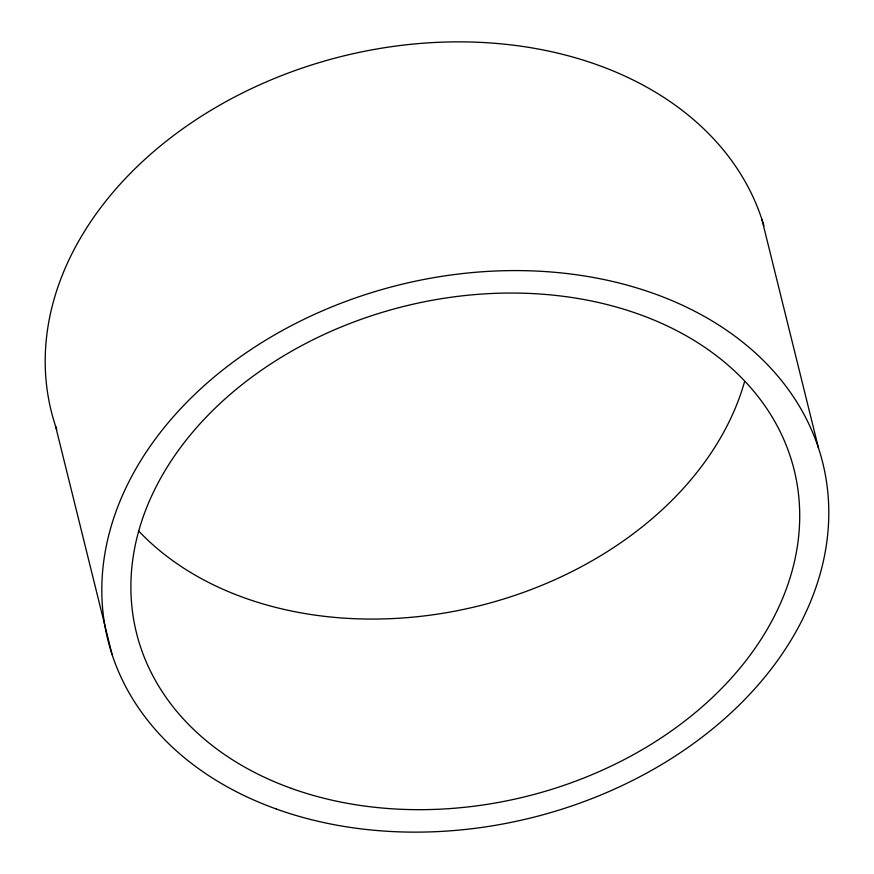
<?xml version="1.0" encoding="UTF-8"?>
<svg xmlns="http://www.w3.org/2000/svg" width="874" height="874" viewBox="0 0 874 874"><rect width="100%" height="100%" fill="white"/><g stroke="black" fill="none" stroke-linecap="round" stroke-linejoin="round"><path stroke-width="1.31" d="M761.92 219.44L818.523 448.165M55.477 425.835L112.08 654.56M744.572 381.599A338.784 252.553 -13.9 0 1 478.253 606.053A338.784 252.553 -13.9 0 1 138.485 530.791M56.744 429.582A368.238 274.512 -13.9 0 1 324.68 60.994A368.238 274.512 -13.9 0 1 763.909 225.863M291.337 788.37A338.784 252.553 -13.9 0 0 799.623 521.833A338.784 252.553 -13.9 0 0 304.95 343.886A338.784 252.553 -13.9 0 0 291.337 788.37M276.206 808.974A368.238 274.512 -13.9 0 0 828.694 519.265A368.238 274.512 -13.9 0 0 291.009 325.849A368.238 274.512 -13.9 0 0 276.206 808.974"/></g></svg>
